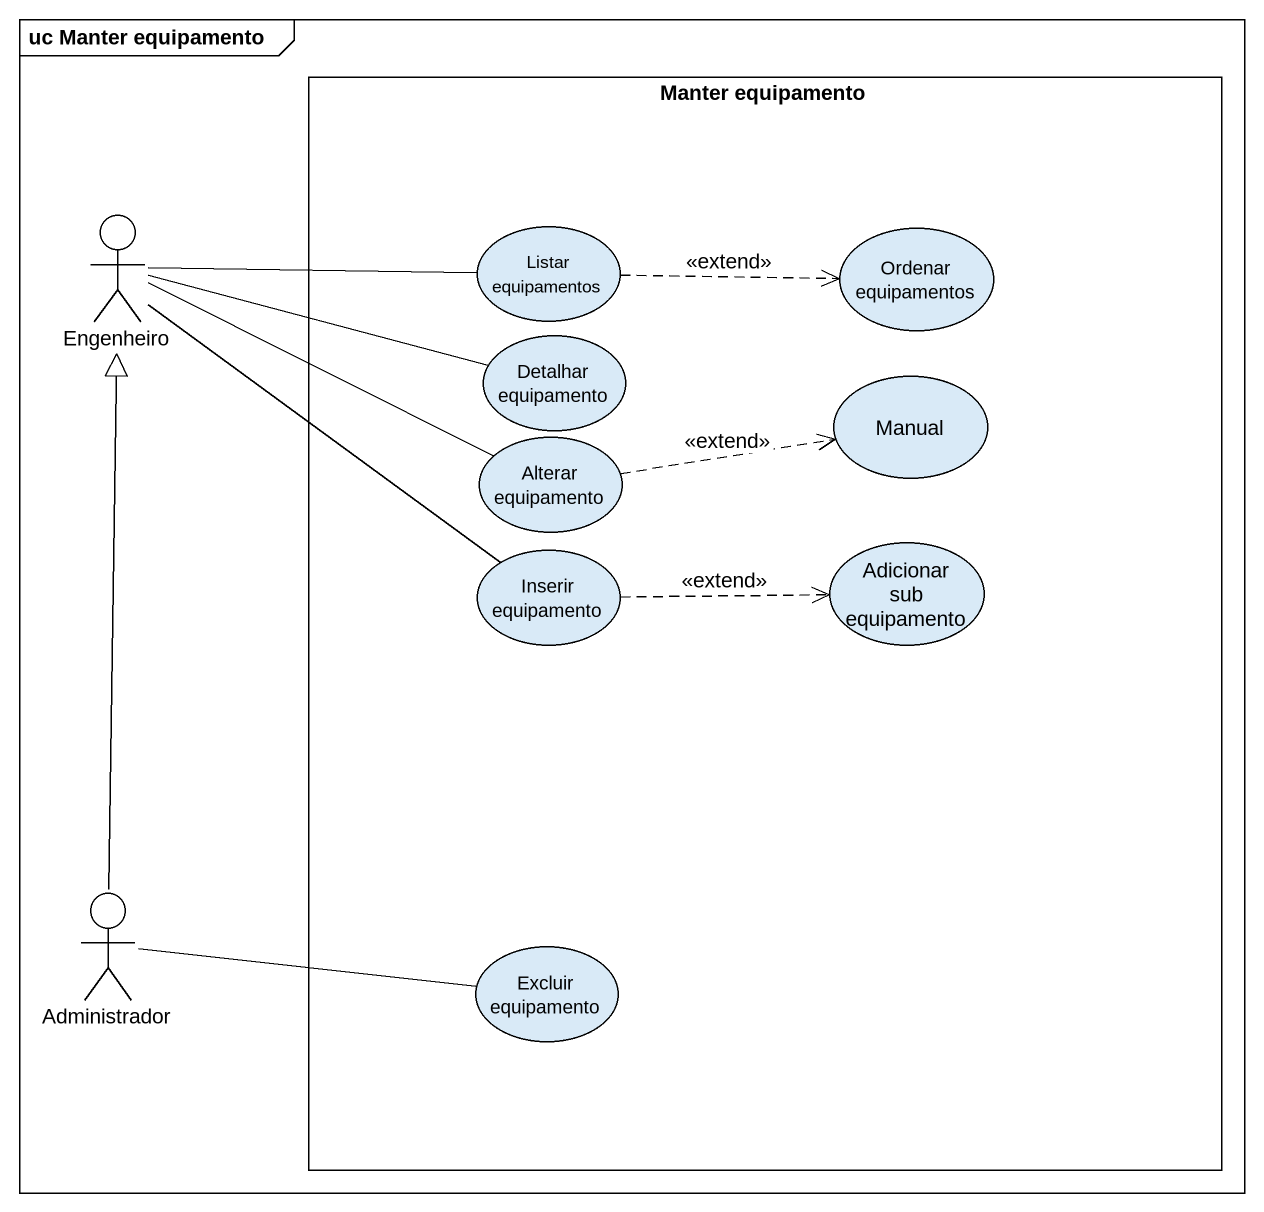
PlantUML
@startuml
mainframe uc Manter equipamento
rectangle "Manter equipamento" as Manter_equipamento {
  usecase "Listar equipamentos" as Listar_equipamentos
  usecase "Ordenar equipamentos" as Ordenar_equipamentos
  usecase "Detalhar equipamento" as Detalhar_equipamento
  usecase Manual
  usecase "Alterar equipamento" as Alterar_equipamento
  usecase "Inserir equipamento" as Inserir_equipamento
  usecase "Adicionar sub equipamento" as Adicionar_sub_equipamento
  usecase "Excluir equipamento" as Excluir_equipamento
}
actor Engenheiro
actor Administrador
Engenheiro -right- Listar_equipamentos
Engenheiro -right- Detalhar_equipamento
Engenheiro -right- Alterar_equipamento
Engenheiro -- Inserir_equipamento
Listar_equipamentos .right.> Ordenar_equipamentos : <<extend>>
Alterar_equipamento .right.> Manual : <<extend>>
Inserir_equipamento .right.> Adicionar_sub_equipamento : <<extend>>
Administrador -up-|> Engenheiro
Administrador -right- Excluir_equipamento
@enduml
